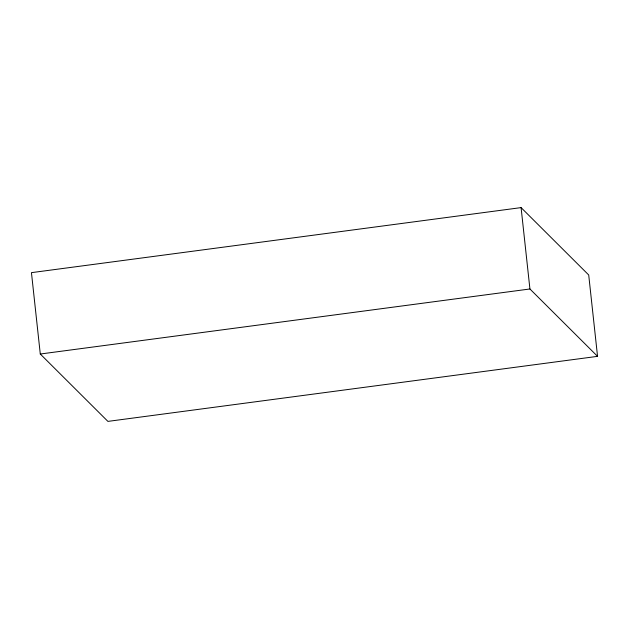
<?xml version="1.0" encoding="UTF-8"?>
<svg xmlns="http://www.w3.org/2000/svg" width="629" height="629" viewBox="0 0 629 629"><rect width="100%" height="100%" fill="white"/><g stroke="black" fill="none" stroke-linecap="round" stroke-linejoin="round"><path stroke-width="0.94" d="M521.087 207.609L31.45 272.648L40.287 354.017L107.913 421.391L597.55 356.352L588.713 274.983L521.087 207.609L529.925 288.978L597.55 356.352M40.287 354.017L529.925 288.978"/></g></svg>
